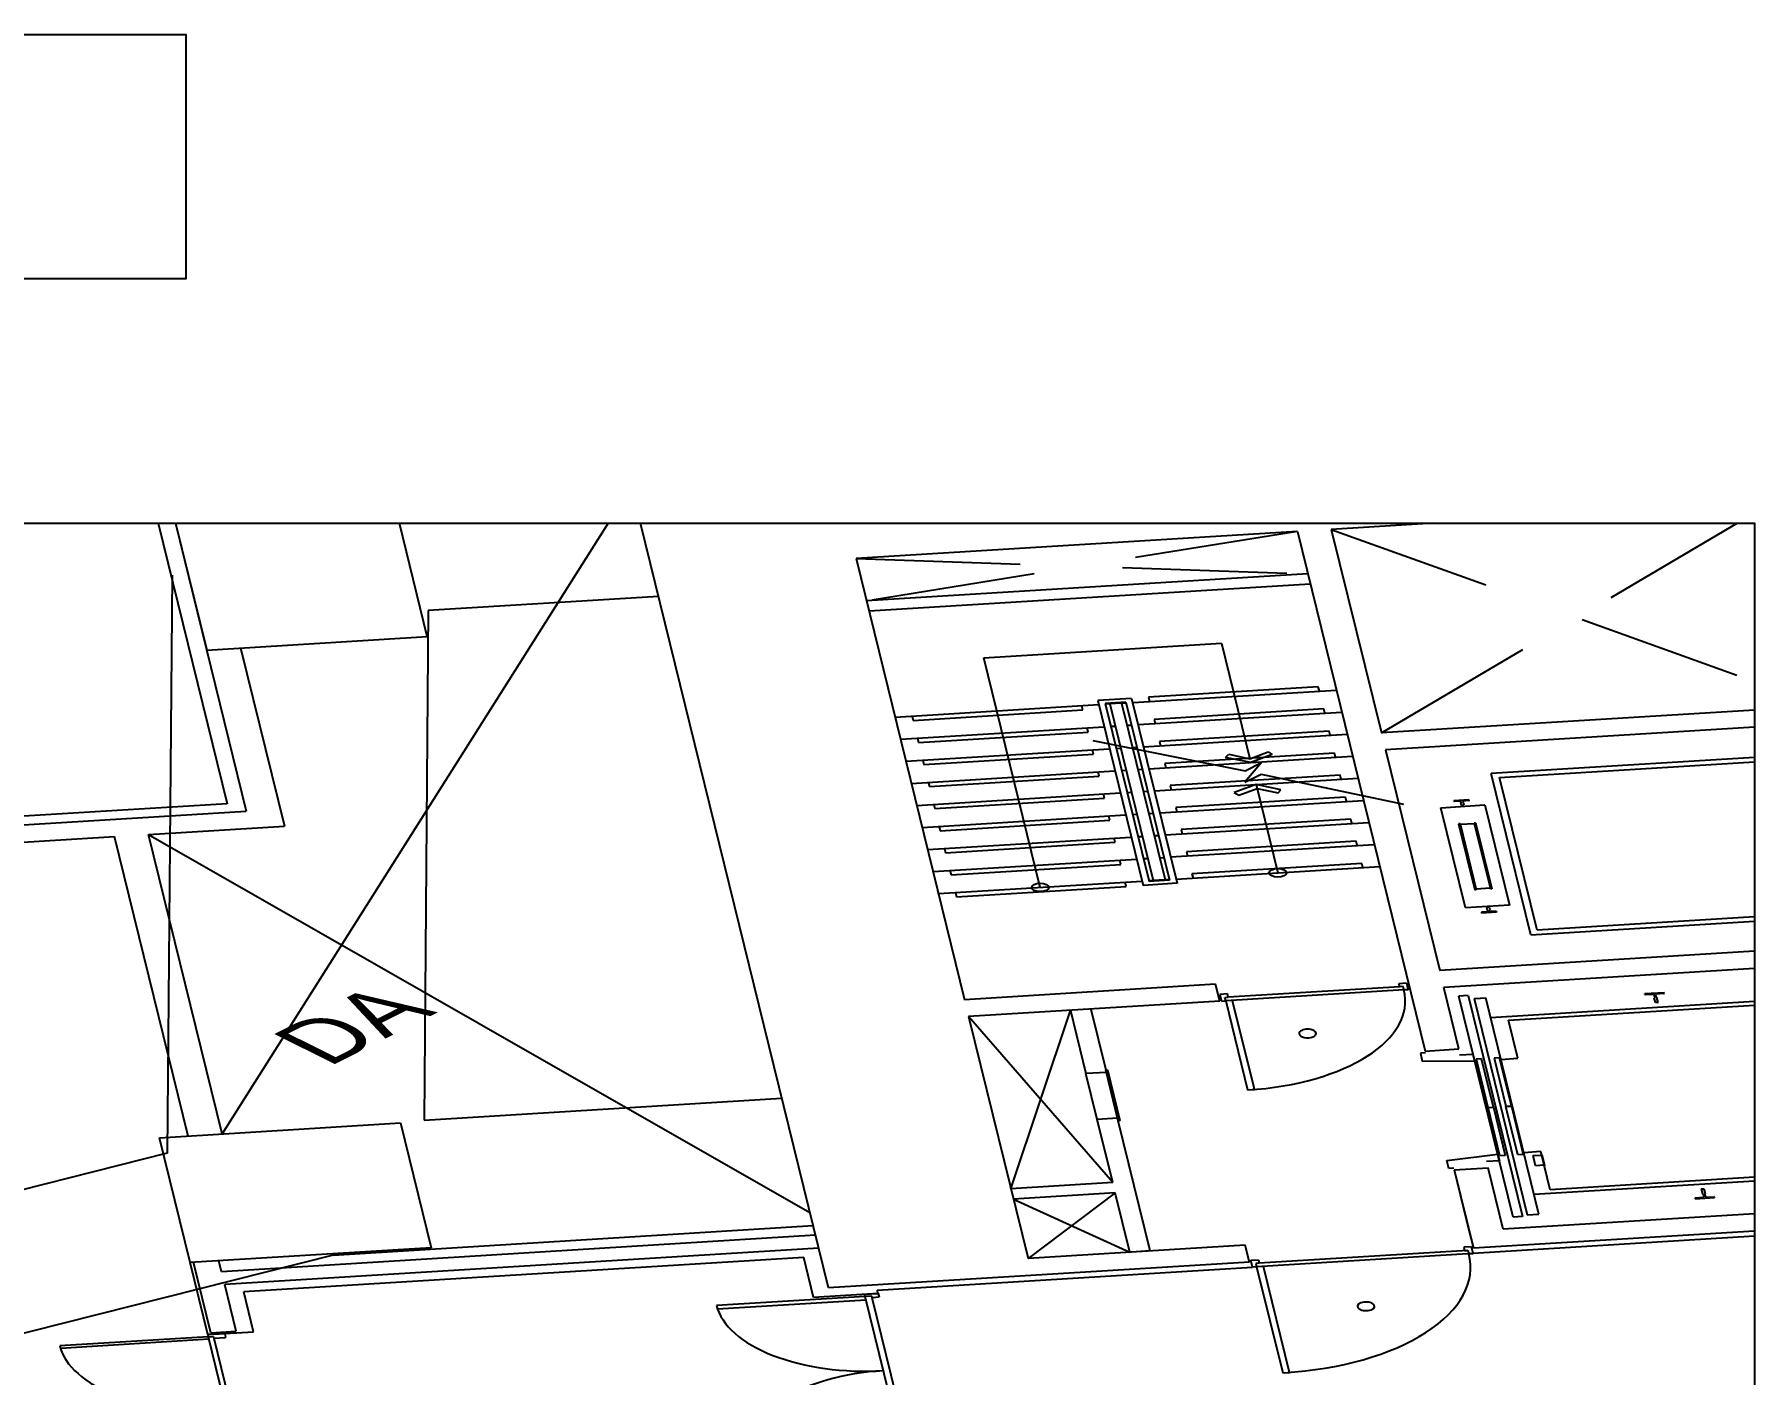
# Model space of a CAD drawing. Header units: millimetres. Extents: x 29838256 to 30236675, y -914750 to -833241.
# Drawn here: x 30051864 to 30061925, y -841112 to -833271 of the extents above; entities that cross this region are included whole.
import ezdxf
from ezdxf.enums import TextEntityAlignment as Align

# ---------------------------------------------------------------- set-up
doc = ezdxf.new("R2010")
doc.units = ezdxf.units.MM
doc.header["$LTSCALE"] = 600
doc.header["$MEASUREMENT"] = 0
doc.linetypes.add('HID', pattern=[2.6, 1.6, -1])
doc.layers.add('e-plan', color=9, linetype='CONTINUOUS')
doc.layers.add('e-text-box', color=7, linetype='CONTINUOUS')
doc.styles.add('돋움', font='Dotum.TTF')

msp = doc.modelspace()

# ---------------------------------------------------------------- linework, layer by layer
at = {"layer": 'e-plan', "extrusion": (0, -0.866025, 0.5)}
for p, q in [((30052588.3, -836130.4, 28064.5), (30052991.6, -837772.8, 25219.7)), ((30052689.1, -836130.4, 28064.5), (30053103.1, -837816.4, 25144.3)), ((30056508.6, -840605.1, 20314), (30055409.8, -836130.4, 28064.5)), ((30059251, -836179.3, 27979.7), (30056669.9, -836337.8, 27705.3)), ((30059251, -836179.3, 27979.7), (30059997.5, -839219.5, 22714)), ((30060047.9, -836130.4, 28064.5), (30059449.5, -836167.1, 28000.8)), ((30059449.5, -836167.1, 28000.8), (30059742.1, -837358.4, 25937.5)), ((30056669.9, -836337.8, 27705.3), (30057303.8, -838918.8, 23234.8)), ((30052669.1, -836435, 27536.8), (30052641, -839817.3, 21678.5)), ((30059311.9, -836427.5, 27549.9), (30056730.9, -836586, 27275.4)), ((30059326.5, -836487.1, 27446.7), (30056745.5, -836645.5, 27172.2)), ((30055515.1, -836559.9, 27320.6), (30054167.7, -836642.6, 27177.3)), ((30054167.7, -836642.6, 27177.3), (30054142.9, -839624.3, 22012.9)), ((30053070, -836861.1, 26798.9), (30053326, -837903.5, 24993.5)), ((30057417.3, -836919.2, 26698.3), (30058807.1, -836833.9, 26846)), ((30058807.1, -836833.9, 26846), (30058972.9, -837509.2, 25676.4)), ((30057747, -838261.8, 24372.7), (30057417.3, -836919.2, 26698.3)), ((30059373.5, -837088.8, 26404.5), (30058380.8, -837149.7, 26298.9)), ((30059379.6, -837113.6, 26361.5), (30059373.5, -837088.8, 26404.5)), ((30056897.9, -837266, 26097.6), (30058089.1, -837192.8, 26224.3)), ((30057995.9, -837223.8, 26170.7), (30057989.8, -837198.9, 26213.7)), ((30058281.6, -837155.8, 26288.4), (30058083, -837168, 26267.3)), ((30058083, -837168, 26267.3), (30058348.7, -838250.1, 24393.1)), ((30058246.7, -837178.1, 26249.8), (30058127.6, -837185.4, 26237.1)), ((30058127.6, -837185.4, 26237.1), (30058383.6, -838227.8, 24431.7)), ((30058153.6, -837188.9, 26231.1), (30058128.8, -837190.4, 26228.5)), ((30058223.1, -837184.6, 26238.5), (30058153.6, -837188.9, 26231.1)), ((30058153.6, -837188.9, 26231.1), (30058407.2, -838221.3, 24442.9)), ((30058153.6, -837188.9, 26231.1), (30058407.2, -838221.3, 24442.9)), ((30058248, -837183.1, 26241.2), (30058223.1, -837184.6, 26238.5)), ((30058223.1, -837184.6, 26238.5), (30058476.7, -838217, 24450.3)), ((30058223.1, -837184.6, 26238.5), (30058476.7, -838217, 24450.3)), ((30058246.7, -837178.1, 26249.8), (30058502.7, -838220.5, 24444.4)), ((30058281.6, -837155.8, 26288.4), (30058547.3, -838237.9, 24414.2)), ((30058287.7, -837180.7, 26245.4), (30059478.9, -837107.5, 26372.1)), ((30058380.8, -837149.7, 26298.9), (30058386.9, -837174.6, 26255.9)), ((30056997.1, -837259.9, 26108.2), (30057003.2, -837284.7, 26065.2)), ((30057003.2, -837284.7, 26065.2), (30057995.9, -837223.8, 26170.7)), ((30058319.3, -837309.7, 26021.9), (30059510.6, -837236.6, 26148.5)), ((30059405.2, -837217.9, 26181), (30058412.5, -837278.8, 26075.4)), ((30058412.5, -837278.8, 26075.4), (30058418.6, -837303.6, 26032.4)), ((30059411.3, -837242.7, 26138), (30059405.2, -837217.9, 26181)), ((30061925.2, -837224.4, 26169.7), (30059742.1, -837358.4, 25937.5)), ((30056929.5, -837395, 25874.1), (30058120.8, -837321.9, 26000.7)), ((30057028.8, -837388.9, 25884.6), (30057034.9, -837413.8, 25841.6)), ((30057034.9, -837413.8, 25841.6), (30058027.6, -837352.8, 25947.2)), ((30058027.6, -837352.8, 25947.2), (30058021.5, -837328, 25990.2)), ((30058055.2, -837403.4, 25859.5), (30058946.4, -837579, 25555.4)), ((30058160.5, -837319.5, 26005), (30058185.3, -837317.9, 26007.6)), ((30058254.8, -837313.7, 26015), (30058279.6, -837312.1, 26017.6)), ((30058351, -837438.8, 25798.3), (30059542.3, -837365.6, 25925)), ((30059436.9, -837346.9, 25957.4), (30058444.2, -837407.8, 25851.9)), ((30059443, -837371.7, 25914.4), (30059436.9, -837346.9, 25957.4)), ((30061925.2, -837325.1, 25995.1), (30059766.4, -837457.7, 25765.6)), ((30056961.2, -837524.1, 25650.6), (30058152.5, -837451, 25777.2)), ((30057066.6, -837542.8, 25618.1), (30058059.3, -837481.9, 25723.7)), ((30058059.3, -837481.9, 25723.7), (30058053.2, -837457, 25766.7)), ((30058192.2, -837448.5, 25781.4), (30058217, -837447, 25784.1)), ((30058286.5, -837442.7, 25791.5), (30058311.3, -837441.2, 25794.1)), ((30058382.7, -837567.8, 25574.8), (30059574, -837494.7, 25701.5)), ((30058444.2, -837407.8, 25851.9), (30058450.3, -837432.7, 25808.9)), ((30059468.6, -837476, 25733.9), (30058475.9, -837536.9, 25628.3)), ((30058830.6, -837501.4, 25689.9), (30058849.5, -837483.3, 25721.2)), ((30058978.4, -837531.2, 25638.1), (30058830.6, -837501.4, 25689.9)), ((30058849.5, -837483.3, 25721.2), (30058972.9, -837509.2, 25676.4)), ((30058972.9, -837509.2, 25676.4), (30059080.2, -837469.2, 25745.7)), ((30059103.3, -837484.6, 25718.9), (30058978.4, -837531.2, 25638.1)), ((30059080.2, -837469.2, 25745.7), (30059103.3, -837484.6, 25718.9)), ((30059474.7, -837500.8, 25690.9), (30059468.6, -837476, 25733.9)), ((30059766.4, -837457.7, 25765.6), (30060083.3, -838748.2, 23530.3)), ((30061925.2, -837501.5, 25689.7), (30060383.9, -837596.1, 25525.8)), ((30056992.9, -837653.1, 25427), (30058184.2, -837580, 25553.7)), ((30057060.5, -837518, 25661.1), (30057066.6, -837542.8, 25618.1)), ((30058091, -837610.9, 25500.2), (30058084.9, -837586.1, 25543.1)), ((30058223.9, -837577.6, 25557.9), (30058248.7, -837576, 25560.6)), ((30058318.2, -837571.8, 25567.9), (30058343, -837570.3, 25570.6)), ((30058475.9, -837536.9, 25628.3), (30058482, -837561.7, 25585.4)), ((30059500.3, -837605, 25510.4), (30058507.6, -837666, 25404.8)), ((30059041.3, -837531.2, 25638.2), (30058943.6, -837646.3, 25438.8)), ((30058943.6, -837646.3, 25438.8), (30059038.5, -837598.5, 25521.6)), ((30058946.4, -837579, 25555.4), (30059041.3, -837531.2, 25638.2)), ((30059038.5, -837598.5, 25521.6), (30059871.3, -837775.3, 25215.4)), ((30059506.4, -837629.8, 25467.4), (30059500.3, -837605, 25510.4)), ((30060615.5, -838539.2, 23892.3), (30060383.9, -837596.1, 25525.8)), ((30060433.6, -837618.2, 25487.5), (30061925.2, -837526.7, 25646.1)), ((30057092.2, -837647, 25437.6), (30057098.3, -837671.9, 25394.6)), ((30057098.3, -837671.9, 25394.6), (30058091, -837610.9, 25500.2)), ((30058255.6, -837706.6, 25334.4), (30058280.4, -837705.1, 25337)), ((30058349.9, -837700.8, 25344.4), (30058374.7, -837699.3, 25347.1)), ((30058414.4, -837696.9, 25351.3), (30059605.7, -837623.7, 25478)), ((30058507.6, -837666, 25404.8), (30058513.7, -837690.8, 25361.8)), ((30059010, -837660.3, 25414.6), (30058881.2, -837707.2, 25333.4)), ((30058881.2, -837707.2, 25333.4), (30058908.2, -837722.4, 25307.1)), ((30058908.2, -837722.4, 25307.1), (30059015.5, -837682.4, 25376.4)), ((30059153.8, -837690.4, 25362.4), (30059010, -837660.3, 25414.6)), ((30059010, -837660.3, 25414.6), (30059136.8, -838176.5, 24520.5)), ((30059015.5, -837682.4, 25376.4), (30059138.9, -837708.2, 25331.6)), ((30059138.9, -837708.2, 25331.6), (30059153.8, -837690.4, 25362.4)), ((30060653, -838511.7, 23940), (30060433.6, -837618.2, 25487.5)), ((30052991.6, -837772.8, 25219.7), (30045286.2, -838245.9, 24400.4)), ((30057024.6, -837782.2, 25203.5), (30058215.9, -837709.1, 25330.2)), ((30057123.9, -837776.1, 25214.1), (30057130, -837800.9, 25171.1)), ((30057130, -837800.9, 25171.1), (30058122.7, -837740, 25276.6)), ((30058122.7, -837740, 25276.6), (30058116.6, -837715.2, 25319.6)), ((30058446.1, -837825.9, 25127.8), (30059637.4, -837752.8, 25254.4)), ((30059532, -837734.1, 25286.9), (30058539.3, -837795, 25181.3)), ((30058539.3, -837795, 25181.3), (30058545.4, -837819.8, 25138.3)), ((30059538.1, -837758.9, 25243.9), (30059532, -837734.1, 25286.9)), ((30060090.2, -837795.5, 25180.4), (30060348.3, -837779.7, 25207.9)), ((30060234.1, -838381.2, 24165.9), (30060090.2, -837795.5, 25180.4)), ((30060254.7, -837749.1, 25260.7), (30060166.3, -837754.6, 25251.3)), ((30060167, -837757.4, 25246.5), (30060166.3, -837754.6, 25251.3)), ((30060203.9, -837757.7, 25245.9), (30060169.7, -837758.5, 25244.6)), ((30060203.9, -837757.7, 25245.9), (30060207.5, -837759.1, 25243.4)), ((30060206.2, -837767.2, 25229.4), (30060209.1, -837765.4, 25232.5)), ((30060210, -837782.6, 25202.7), (30060206.2, -837767.2, 25229.4)), ((30060209.1, -837765.4, 25232.5), (30060207.5, -837759.1, 25243.4)), ((30060211.1, -837783.1, 25202), (30060210, -837782.6, 25202.7)), ((30060225, -837782.2, 25203.5), (30060211.1, -837783.1, 25202)), ((30060219.8, -837756.7, 25247.6), (30060216.9, -837758.5, 25244.4)), ((30060218.5, -837764.8, 25233.5), (30060216.9, -837758.5, 25244.4)), ((30060222.1, -837766.3, 25231.1), (30060218.5, -837764.8, 25233.5)), ((30060253.3, -837753.3, 25253.5), (30060219.8, -837756.7, 25247.6)), ((30060225.9, -837781.6, 25204.4), (30060222.1, -837766.3, 25231.1)), ((30060225, -837782.2, 25203.5), (30060225.9, -837781.6, 25204.4)), ((30060255.4, -837751.9, 25255.9), (30060254.7, -837749.1, 25260.7)), ((30060348.3, -837779.7, 25207.9), (30060492.2, -838365.4, 24193.4)), ((30044142.7, -838366.5, 24191.5), (30053103.1, -837816.4, 25144.3)), ((30052531.8, -837952.2, 24909), (30053326, -837903.5, 24993.5)), ((30057056.3, -837911.2, 24980), (30058247.6, -837838.1, 25106.6)), ((30057155.6, -837905.1, 24990.5), (30057161.7, -837930, 24947.5)), ((30057161.7, -837930, 24947.5), (30058154.4, -837869, 25053.1)), ((30058154.4, -837869, 25053.1), (30058148.3, -837844.2, 25096.1)), ((30058287.3, -837835.7, 25110.9), (30058312.1, -837834.1, 25113.5)), ((30058381.6, -837829.9, 25120.9), (30058406.4, -837828.4, 25123.5)), ((30058477.8, -837955, 24904.2), (30059669.1, -837881.8, 25030.9)), ((30059563.7, -837863.1, 25063.3), (30058571, -837924.1, 24957.8)), ((30059569.8, -837887.9, 25020.3), (30059563.7, -837863.1, 25063.3)), ((30060202.2, -837890.4, 25016), (30060194.3, -837890.9, 25015.2)), ((30060194.3, -837890.9, 25015.2), (30060288.9, -838276.1, 24348.1)), ((30060202.2, -837890.4, 25016), (30060296.8, -838275.6, 24348.9)), ((30060286.6, -837889.3, 25018), (30060203.2, -837894.4, 25009.2)), ((30060293.5, -837884.8, 25025.7), (30060285.6, -837885.3, 25024.9)), ((30060285.6, -837885.3, 25024.9), (30060380.2, -838270.5, 24357.8)), ((30060293.5, -837884.8, 25025.7), (30060388.1, -838270, 24358.6)), ((30043200.4, -838525.1, 23916.8), (30052333.3, -837964.4, 24887.9)), ((30052763.5, -839716.5, 21853.1), (30052333.3, -837964.4, 24887.9)), ((30052962.1, -839704.3, 21874.3), (30052531.8, -837952.2, 24909)), ((30057088, -838040.3, 24756.4), (30058279.3, -837967.2, 24883.1)), ((30057193.4, -838059, 24724), (30058186.1, -837998.1, 24829.6)), ((30058186.1, -837998.1, 24829.6), (30058180, -837973.3, 24872.6)), ((30058319, -837964.7, 24887.3), (30058343.8, -837963.2, 24890)), ((30058413.3, -837958.9, 24897.4), (30058438.1, -837957.4, 24900)), ((30058571, -837924.1, 24957.8), (30058577.1, -837948.9, 24914.8)), ((30059595.4, -837992.2, 24839.8), (30058602.7, -838053.1, 24734.2)), ((30059601.5, -838017, 24796.8), (30059595.4, -837992.2, 24839.8)), ((30057119.7, -838169.3, 24532.9), (30058311, -838096.2, 24659.6)), ((30057187.3, -838034.2, 24767), (30057193.4, -838059, 24724)), ((30058217.8, -838127.1, 24606.1), (30058211.7, -838102.3, 24649)), ((30058350.7, -838093.8, 24663.8), (30058375.5, -838092.3, 24666.5)), ((30058445, -838088, 24673.8), (30058469.8, -838086.5, 24676.5)), ((30058509.5, -838084, 24680.7), (30059700.7, -838010.9, 24807.4)), ((30058602.7, -838053.1, 24734.2), (30058608.8, -838077.9, 24691.3)), ((30057219, -838163.3, 24543.5), (30057225.1, -838188.1, 24500.5)), ((30057225.1, -838188.1, 24500.5), (30058217.8, -838127.1, 24606.1)), ((30058541.2, -838213.1, 24457.2), (30059732.4, -838139.9, 24583.9)), ((30059627.1, -838121.2, 24616.3), (30058634.4, -838182.2, 24510.7)), ((30058634.4, -838182.2, 24510.7), (30058640.5, -838207, 24467.7)), ((30059633.2, -838146, 24573.3), (30059627.1, -838121.2, 24616.3)), ((30057151.4, -838298.4, 24309.4), (30058342.6, -838225.3, 24436.1)), ((30057250.7, -838292.3, 24320), (30057256.8, -838317.1, 24277)), ((30057256.8, -838317.1, 24277), (30058249.5, -838256.2, 24382.5)), ((30058249.5, -838256.2, 24382.5), (30058243.4, -838231.4, 24425.5)), ((30058547.3, -838237.9, 24414.2), (30058348.7, -838250.1, 24393.1)), ((30058407.2, -838221.3, 24442.9), (30058382.4, -838222.8, 24440.3)), ((30058502.7, -838220.5, 24444.4), (30058383.6, -838227.8, 24431.7)), ((30058476.7, -838217, 24450.3), (30058407.2, -838221.3, 24442.9)), ((30058501.5, -838215.5, 24453), (30058476.7, -838217, 24450.3)), ((30060296.8, -838275.6, 24348.9), (30060288.9, -838276.1, 24348.1)), ((30060379.2, -838266.5, 24364.6), (30060295.8, -838271.6, 24355.8)), ((30060388.1, -838270, 24358.6), (30060380.2, -838270.5, 24357.8)), ((30060492.2, -838365.4, 24193.4), (30060234.1, -838381.2, 24165.9)), ((30060327, -838408.9, 24117.9), (30060327.7, -838411.7, 24113.1)), ((30060416.1, -838406.3, 24122.5), (30060327.7, -838411.7, 24113.1)), ((30060362.6, -838404.2, 24126.2), (30060329.1, -838407.6, 24120.3)), ((30060357.4, -838378.7, 24170.3), (30060356.5, -838379.2, 24169.4)), ((30060356.5, -838379.2, 24169.4), (30060360.3, -838394.6, 24142.7)), ((30060371.3, -838377.8, 24171.8), (30060357.4, -838378.7, 24170.3)), ((30060360.3, -838394.6, 24142.7), (30060363.9, -838396, 24140.3)), ((30060362.6, -838404.2, 24126.2), (30060365.5, -838402.3, 24129.4)), ((30060363.9, -838396, 24140.3), (30060365.5, -838402.3, 24129.4)), ((30060371.3, -838377.8, 24171.8), (30060372.4, -838378.3, 24171.1)), ((30060372.4, -838378.3, 24171.1), (30060376.2, -838393.7, 24144.4)), ((30060376.2, -838393.7, 24144.4), (30060373.3, -838395.5, 24141.3)), ((30060373.3, -838395.5, 24141.3), (30060374.9, -838401.8, 24130.4)), ((30060378.5, -838403.2, 24127.9), (30060374.9, -838401.8, 24130.4)), ((30060412.7, -838402.4, 24129.2), (30060378.5, -838403.2, 24127.9)), ((30060415.4, -838403.5, 24127.3), (30060416.1, -838406.3, 24122.5)), ((30060615.5, -838539.2, 23892.3), (30061925.2, -838458.8, 24031.6)), ((30061925.2, -838433.6, 24075.2), (30060653, -838511.7, 23940)), ((30061925.2, -838635.1, 23726.2), (30060083.3, -838748.2, 23530.3)), ((30061925.2, -838735.9, 23551.6), (30060107.7, -838847.5, 23358.4)), ((30058773, -838828.6, 23391), (30057303.8, -838918.8, 23234.8)), ((30058797.3, -838927.9, 23219), (30058773, -838828.6, 23391)), ((30058842.2, -838884.9, 23293.6), (30058797.5, -838887.6, 23288.9)), ((30058797.5, -838887.6, 23288.9), (30058807.3, -838927.3, 23220.1)), ((30058827.2, -838905.9, 23257.1), (30058847.1, -838904.7, 23259.2)), ((30058832.1, -838925.8, 23222.7), (30058827.2, -838905.9, 23257.1)), ((30059874.4, -838861.8, 23333.6), (30058832.1, -838925.8, 23222.7)), ((30058847.1, -838904.7, 23259.2), (30058842.2, -838884.9, 23293.6)), ((30059849.7, -838843.2, 23365.9), (30058847.1, -838904.7, 23259.2)), ((30059844.8, -838823.3, 23400.2), (30059889.5, -838820.6, 23405)), ((30059849.7, -838843.2, 23365.9), (30059844.8, -838823.3, 23400.2)), ((30059869.6, -838841.9, 23368), (30059849.7, -838843.2, 23365.9)), ((30059874.4, -838861.8, 23333.6), (30059869.6, -838841.9, 23368)), ((30059899.3, -838860.3, 23336.2), (30059874.4, -838861.8, 23333.6)), ((30059889.5, -838820.6, 23405), (30059899.3, -838860.3, 23336.2)), ((30060196.1, -839207.3, 22735.1), (30060107.7, -838847.5, 23358.4)), ((30060250.2, -838894.1, 23277.5), (30060195.6, -838897.5, 23271.7)), ((30060513.1, -840190.5, 21032.2), (30060195.6, -838897.5, 23271.7)), ((30060513.1, -840190.5, 21032.2), (30060195.6, -838897.5, 23271.7)), ((30060250.2, -838894.1, 23277.5), (30060567.7, -840187.2, 21038)), ((30060250.2, -838894.1, 23277.5), (30060567.7, -840187.2, 21038)), ((30060284.8, -838912.2, 23246.3), (30060352.3, -838908, 23253.5)), ((30060284.8, -838912.2, 23246.3), (30060595.7, -840177.9, 21054)), ((30060284.8, -838912.2, 23246.3), (30060595.7, -840177.9, 21054)), ((30060290.8, -838911.8, 23246.9), (30060352.3, -838908, 23253.5)), ((30060663.2, -840173.7, 21061.2), (30060352.3, -838908, 23253.5)), ((30060663.2, -840173.7, 21061.2), (30060352.3, -838908, 23253.5)), ((30061396.6, -838878.4, 23304.8), (30061283.4, -838885.4, 23292.7)), ((30061396.6, -838878.4, 23304.8), (30061283.4, -838885.4, 23292.7)), ((30061284.1, -838888.2, 23287.9), (30061283.4, -838885.4, 23292.7)), ((30061284.1, -838888.2, 23287.9), (30061283.4, -838885.4, 23292.7)), ((30061333.4, -838887.8, 23288.6), (30061286.7, -838889.3, 23286)), ((30061333.4, -838887.8, 23288.6), (30061286.7, -838889.3, 23286)), ((30061333.4, -838887.8, 23288.6), (30061337, -838889.2, 23286.1)), ((30061333.4, -838887.8, 23288.6), (30061337, -838889.2, 23286.1)), ((30061341.1, -838905.9, 23257.2), (30061337, -838889.2, 23286.1)), ((30061341.1, -838905.9, 23257.2), (30061337, -838889.2, 23286.1)), ((30061338.3, -838907.7, 23254), (30061341.1, -838905.9, 23257.2)), ((30061338.3, -838907.7, 23254), (30061341.1, -838905.9, 23257.2)), ((30061345.1, -838935.5, 23205.9), (30061338.3, -838907.7, 23254)), ((30061345.1, -838935.5, 23205.9), (30061338.3, -838907.7, 23254)), ((30061349.3, -838886.8, 23290.3), (30061346.4, -838888.6, 23287.2)), ((30061349.3, -838886.8, 23290.3), (30061346.4, -838888.6, 23287.2)), ((30061350.5, -838905.3, 23258.2), (30061346.4, -838888.6, 23287.2)), ((30061350.5, -838905.3, 23258.2), (30061346.4, -838888.6, 23287.2)), ((30061395.2, -838882.6, 23297.5), (30061349.3, -838886.8, 23290.3)), ((30061395.2, -838882.6, 23297.5), (30061349.3, -838886.8, 23290.3)), ((30061354.2, -838906.7, 23255.7), (30061350.5, -838905.3, 23258.2)), ((30061354.2, -838906.7, 23255.7), (30061350.5, -838905.3, 23258.2)), ((30061361, -838934.5, 23207.6), (30061354.2, -838906.7, 23255.7)), ((30061361, -838934.5, 23207.6), (30061354.2, -838906.7, 23255.7)), ((30061397.3, -838881.2, 23299.9), (30061396.6, -838878.4, 23304.8)), ((30061397.3, -838881.2, 23299.9), (30061396.6, -838878.4, 23304.8)), ((30058797.3, -838927.9, 23219), (30057328.1, -839018.1, 23062.8)), ((30057575.6, -840025.7, 21317.6), (30057923.8, -838981.5, 23126.2)), ((30057923.8, -838981.5, 23126.2), (30058014.6, -839351.3, 22485.7)), ((30058042.9, -838974.2, 23138.8), (30058130, -839329.1, 22524.1)), ((30058807.3, -838927.3, 23220.1), (30058832.1, -838925.8, 23222.7)), ((30058871.8, -838923.3, 23227), (30058832.1, -838925.8, 23222.7)), ((30058832.1, -838925.8, 23222.7), (30058960.1, -839447, 22320)), ((30058874.2, -838933.3, 23209.8), (30058871.8, -838923.3, 23227)), ((30058997.3, -839434.6, 22341.5), (30058874.2, -838933.3, 23209.8)), ((30061925.2, -838929.4, 23216.5), (30060380.9, -839024.2, 23052.3)), ((30061925.2, -838929.4, 23216.5), (30060380.9, -839024.2, 23052.3)), ((30060485.1, -839038.4, 23027.6), (30061925.2, -838950, 23180.8)), ((30060485.1, -839038.4, 23027.6), (30061925.2, -838950, 23180.8)), ((30061346.2, -838935.9, 23205.1), (30061345.1, -838935.5, 23205.9)), ((30061346.2, -838935.9, 23205.1), (30061345.1, -838935.5, 23205.9)), ((30061360.1, -838935.1, 23206.6), (30061346.2, -838935.9, 23205.1)), ((30061360.1, -838935.1, 23206.6), (30061346.2, -838935.9, 23205.1)), ((30061360.1, -838935.1, 23206.6), (30061361, -838934.5, 23207.6)), ((30061360.1, -838935.1, 23206.6), (30061361, -838934.5, 23207.6)), ((30058171.2, -839989.1, 21380.9), (30057328.1, -839018.1, 23062.8)), ((30057328.1, -839018.1, 23062.8), (30057675.5, -840432.7, 20612.6)), ((30060540, -839261.8, 22640.8), (30060485.1, -839038.4, 23027.6)), ((30060540, -839261.8, 22640.8), (30060485.1, -839038.4, 23027.6)), ((30059997.5, -839219.5, 22714), (30060196.1, -839207.3, 22735.1)), ((30060000, -839229.4, 22696.8), (30059970.2, -839231.3, 22693.6)), ((30060000, -839229.4, 22696.8), (30059970.2, -839231.3, 22693.6)), ((30059970.2, -839231.3, 22693.6), (30059981.8, -839278.4, 22611.9)), ((30059970.2, -839231.3, 22693.6), (30059981.8, -839278.4, 22611.9)), ((30059981.8, -839278.4, 22611.9), (30060288.8, -839277.2, 22614)), ((30059981.8, -839278.4, 22611.9), (30060288.8, -839277.2, 22614)), ((30060279.5, -839239.2, 22679.8), (30060199.1, -839244.2, 22671.3)), ((30060279.5, -839239.2, 22679.8), (30060199.1, -839244.2, 22671.3)), ((30060288.8, -839277.2, 22614), (30060279.5, -839239.2, 22679.8)), ((30060288.8, -839277.2, 22614), (30060279.5, -839239.2, 22679.8)), ((30060328.1, -839264.7, 22635.7), (30060296.3, -839266.7, 22632.3)), ((30060328.1, -839264.7, 22635.7), (30060296.3, -839266.7, 22632.3)), ((30060296.3, -839266.7, 22632.3), (30060365.7, -839549.1, 22143.1)), ((30060296.3, -839266.7, 22632.3), (30060365.7, -839549.1, 22143.1)), ((30060397.4, -839547.1, 22146.5), (30060328.1, -839264.7, 22635.7)), ((30060397.4, -839547.1, 22146.5), (30060328.1, -839264.7, 22635.7)), ((30060433.3, -839258.3, 22646.9), (30060401.5, -839260.2, 22643.5)), ((30060433.3, -839258.3, 22646.9), (30060401.5, -839260.2, 22643.5)), ((30060401.5, -839260.2, 22643.5), (30060470.9, -839542.6, 22154.3)), ((30060401.5, -839260.2, 22643.5), (30060470.9, -839542.6, 22154.3)), ((30060502.7, -839540.7, 22157.7), (30060433.3, -839258.3, 22646.9)), ((30060502.7, -839540.7, 22157.7), (30060433.3, -839258.3, 22646.9)), ((30060440.7, -839267.9, 22630.2), (30060540, -839261.8, 22640.8)), ((30060440.7, -839267.9, 22630.2), (30060540, -839261.8, 22640.8)), ((30060540, -839261.8, 22640.8), (30060540, -839261.8, 22640.8)), ((30060540, -839261.8, 22640.8), (30060540, -839261.8, 22640.8)), ((30058133.7, -839344, 22498.3), (30058014.6, -839351.3, 22485.7)), ((30058080.4, -839619.4, 22021.4), (30058014.6, -839351.3, 22485.7)), ((30058130, -839329.1, 22524.1), (30058140, -839328.5, 22525.2)), ((30058203.2, -839626.9, 22008.3), (30058130, -839329.1, 22524.1)), ((30058140, -839328.5, 22525.2), (30058213.1, -839626.3, 22009.4)), ((30054142.9, -839624.3, 22012.9), (30056236.2, -839495.8, 22235.5)), ((30058960.1, -839447, 22320), (30058999.8, -839444.5, 22324.3)), ((30058999.8, -839444.5, 22324.3), (30058997.3, -839434.6, 22341.5)), ((30058199.5, -839612.1, 22034.1), (30058080.4, -839619.4, 22021.4)), ((30060365.7, -839549.1, 22143.1), (30060397.4, -839547.1, 22146.5)), ((30060365.7, -839549.1, 22143.1), (30060397.4, -839547.1, 22146.5)), ((30060365.9, -839550.1, 22141.4), (30060397.7, -839548.1, 22144.8)), ((30060365.9, -839550.1, 22141.4), (30060397.7, -839548.1, 22144.8)), ((30060435.3, -839832.5, 21652.2), (30060365.9, -839550.1, 22141.4)), ((30060435.3, -839832.5, 21652.2), (30060365.9, -839550.1, 22141.4)), ((30060397.7, -839548.1, 22144.8), (30060467, -839830.6, 21655.6)), ((30060397.7, -839548.1, 22144.8), (30060467, -839830.6, 21655.6)), ((30060470.9, -839542.6, 22154.3), (30060502.7, -839540.7, 22157.7)), ((30060470.9, -839542.6, 22154.3), (30060502.7, -839540.7, 22157.7)), ((30060471.1, -839543.6, 22152.6), (30060502.9, -839541.7, 22156)), ((30060471.1, -839543.6, 22152.6), (30060502.9, -839541.7, 22156)), ((30060540.5, -839826.1, 21663.4), (30060471.1, -839543.6, 22152.6)), ((30060540.5, -839826.1, 21663.4), (30060471.1, -839543.6, 22152.6)), ((30060502.9, -839541.7, 22156), (30060572.3, -839824.1, 21666.8)), ((30060502.9, -839541.7, 22156), (30060572.3, -839824.1, 21666.8)), ((30058171.2, -839989.1, 21380.9), (30058080.4, -839619.4, 22021.4)), ((30058213.1, -839626.3, 22009.4), (30058203.2, -839626.9, 22008.3)), ((30058390.3, -840388.8, 20688.6), (30058203.2, -839626.9, 22008.3)), ((30052641, -839817.3, 21678.5), (30048114.4, -840962.1, 19695.7)), ((30060674.1, -839807.8, 21695.1), (30060574.8, -839813.9, 21684.5)), ((30060674.1, -839807.8, 21695.1), (30060574.8, -839813.9, 21684.5)), ((30060728.9, -840031.1, 21308.2), (30060674.1, -839807.8, 21695.1)), ((30060674.1, -839807.8, 21695.1), (30060674.1, -839807.8, 21695.1)), ((30060728.9, -840031.1, 21308.2), (30060674.1, -839807.8, 21695.1)), ((30060674.1, -839807.8, 21695.1), (30060674.1, -839807.8, 21695.1)), ((30060124.4, -839859.2, 21606.1), (30060422.9, -839823.2, 21668.4)), ((30060124.4, -839859.2, 21606.1), (30060422.9, -839823.2, 21668.4)), ((30060136, -839906.3, 21524.4), (30060124.4, -839859.2, 21606.1)), ((30060136, -839906.3, 21524.4), (30060124.4, -839859.2, 21606.1)), ((30060165.8, -839904.5, 21527.6), (30060136, -839906.3, 21524.4)), ((30060165.8, -839904.5, 21527.6), (30060136, -839906.3, 21524.4)), ((30060168.2, -839914.4, 21510.4), (30060366.7, -839902.2, 21531.5)), ((30060168.2, -839914.4, 21510.4), (30060280.9, -840373.5, 20715.1)), ((30060168.2, -839914.4, 21510.4), (30060256.6, -840274.3, 20887.1)), ((30060432.2, -839861.2, 21602.6), (30060357.8, -839865.7, 21594.7)), ((30060432.2, -839861.2, 21602.6), (30060357.8, -839865.7, 21594.7)), ((30060455.1, -840262.1, 20908.2), (30060366.7, -839902.2, 21531.5)), ((30060422.9, -839823.2, 21668.4), (30060432.2, -839861.2, 21602.6)), ((30060422.9, -839823.2, 21668.4), (30060432.2, -839861.2, 21602.6)), ((30060467, -839830.6, 21655.6), (30060435.3, -839832.5, 21652.2)), ((30060467, -839830.6, 21655.6), (30060435.3, -839832.5, 21652.2)), ((30060572.3, -839824.1, 21666.8), (30060540.5, -839826.1, 21663.4)), ((30060572.3, -839824.1, 21666.8), (30060540.5, -839826.1, 21663.4)), ((30060629.3, -839830.7, 21655.4), (30060678.9, -839827.6, 21660.7)), ((30060629.3, -839830.7, 21655.4), (30060678.9, -839827.6, 21660.7)), ((30060643.9, -839890.2, 21552.2), (30060629.3, -839830.7, 21655.4)), ((30060643.9, -839890.2, 21552.2), (30060629.3, -839830.7, 21655.4)), ((30060693.6, -839887.2, 21557.5), (30060643.9, -839890.2, 21552.2)), ((30060693.6, -839887.2, 21557.5), (30060643.9, -839890.2, 21552.2)), ((30060678.3, -839825.2, 21665), (30060681.3, -839825, 21665.3)), ((30060678.3, -839825.2, 21665), (30060681.3, -839825, 21665.3)), ((30060681.3, -839825, 21665.3), (30060697.2, -839889.5, 21553.5)), ((30060681.3, -839825, 21665.3), (30060697.2, -839889.5, 21553.5)), ((30060697.2, -839889.5, 21553.5), (30060694.2, -839889.7, 21553.2)), ((30060697.2, -839889.5, 21553.5), (30060694.2, -839889.7, 21553.2)), ((30058171.2, -839989.1, 21380.9), (30057575.6, -840025.7, 21317.6)), ((30060634.6, -840057.6, 21262.4), (30061925.2, -839978.4, 21399.6)), ((30060634.6, -840057.6, 21262.4), (30061925.2, -839978.4, 21399.6)), ((30061925.2, -839957.7, 21435.4), (30060728.9, -840031.1, 21308.2)), ((30061925.2, -839957.7, 21435.4), (30060728.9, -840031.1, 21308.2)), ((30058185.8, -840048.7, 21277.8), (30057590.2, -840085.3, 21214.4)), ((30057590.2, -840085.3, 21214.4), (30058271.1, -840396.2, 20676)), ((30058185.8, -840048.7, 21277.8), (30057675.5, -840432.7, 20612.6)), ((30058271.1, -840396.2, 20676), (30058185.8, -840048.7, 21277.8)), ((30061576.8, -840080.3, 21223.1), (30061577.5, -840083.1, 21218.2)), ((30061576.8, -840080.3, 21223.1), (30061577.5, -840083.1, 21218.2)), ((30061577.5, -840083.1, 21218.2), (30061690.7, -840076.1, 21230.3)), ((30061577.5, -840083.1, 21218.2), (30061690.7, -840076.1, 21230.3)), ((30061578.9, -840078.9, 21225.5), (30061624.9, -840074.7, 21232.7)), ((30061578.9, -840078.9, 21225.5), (30061624.9, -840074.7, 21232.7)), ((30061614, -840026.4, 21316.4), (30061613.1, -840027, 21315.4)), ((30061614, -840026.4, 21316.4), (30061613.1, -840027, 21315.4)), ((30061613.1, -840027, 21315.4), (30061620, -840054.8, 21267.2)), ((30061613.1, -840027, 21315.4), (30061620, -840054.8, 21267.2)), ((30061614, -840026.4, 21316.4), (30061627.9, -840025.6, 21317.8)), ((30061614, -840026.4, 21316.4), (30061627.9, -840025.6, 21317.8)), ((30061620, -840054.8, 21267.2), (30061623.6, -840056.2, 21264.8)), ((30061620, -840054.8, 21267.2), (30061623.6, -840056.2, 21264.8)), ((30061623.6, -840056.2, 21264.8), (30061627.7, -840072.9, 21235.8)), ((30061623.6, -840056.2, 21264.8), (30061627.7, -840072.9, 21235.8)), ((30061624.9, -840074.7, 21232.7), (30061627.7, -840072.9, 21235.8)), ((30061624.9, -840074.7, 21232.7), (30061627.7, -840072.9, 21235.8)), ((30061627.9, -840025.6, 21317.8), (30061629, -840026, 21317.1)), ((30061627.9, -840025.6, 21317.8), (30061629, -840026, 21317.1)), ((30061629, -840026, 21317.1), (30061635.8, -840053.8, 21268.9)), ((30061629, -840026, 21317.1), (30061635.8, -840053.8, 21268.9)), ((30061635.8, -840053.8, 21268.9), (30061633, -840055.6, 21265.8)), ((30061635.8, -840053.8, 21268.9), (30061633, -840055.6, 21265.8)), ((30061633, -840055.6, 21265.8), (30061637.1, -840072.3, 21236.8)), ((30061633, -840055.6, 21265.8), (30061637.1, -840072.3, 21236.8)), ((30061640.7, -840073.8, 21234.4), (30061637.1, -840072.3, 21236.8)), ((30061640.7, -840073.8, 21234.4), (30061637.1, -840072.3, 21236.8)), ((30061640.7, -840073.8, 21234.4), (30061687.4, -840072.2, 21237)), ((30061640.7, -840073.8, 21234.4), (30061687.4, -840072.2, 21237)), ((30061690, -840073.3, 21235.1), (30061690.7, -840076.1, 21230.3)), ((30061690, -840073.3, 21235.1), (30061690.7, -840076.1, 21230.3)), ((30061925.2, -840171.8, 21064.5), (30060455.1, -840262.1, 20908.2)), ((30060567.7, -840187.2, 21038), (30060513.1, -840190.5, 21032.2)), ((30060567.7, -840187.2, 21038), (30060513.1, -840190.5, 21032.2)), ((30060595.7, -840177.9, 21054), (30060663.2, -840173.7, 21061.2)), ((30060595.7, -840177.9, 21054), (30060663.2, -840173.7, 21061.2)), ((30056433.1, -840297.4, 20847), (30052958.6, -840510.7, 20477.6)), ((30053610.8, -840412.7, 20647.3), (30056419, -840240.3, 20945.9)), ((30060256.6, -840274.3, 20887.1), (30060280.9, -840373.5, 20715.1)), ((30061925.2, -840302.8, 20837.6), (30060278.3, -840403.9, 20662.5)), ((30061925.2, -840272.6, 20890), (30060280.9, -840373.5, 20715.1)), ((30053610.8, -840412.7, 20647.3), (30048791.6, -841631.5, 18536.3)), ((30056451.4, -840371.8, 20718.1), (30052976.9, -840585.2, 20348.6)), ((30058946.2, -840354.7, 20747.7), (30057675.5, -840432.7, 20612.6)), ((30058390.3, -840388.8, 20688.6), (30058281.1, -840395.6, 20677)), ((30058970.6, -840454, 20575.8), (30058946.2, -840354.7, 20747.7)), ((30060278.3, -840403.9, 20662.5), (30059012.6, -840481.6, 20527.9)), ((30060248.6, -840385.6, 20694.3), (30059027.6, -840460.6, 20564.4)), ((30060268.6, -840364.2, 20731.3), (30060223.9, -840367, 20726.5)), ((30060223.9, -840367, 20726.5), (30060228.8, -840386.8, 20692.1)), ((30060228.8, -840386.8, 20692.1), (30060248.6, -840385.6, 20694.3)), ((30060248.6, -840385.6, 20694.3), (30060253.5, -840405.5, 20659.9)), ((30060253.5, -840405.5, 20659.9), (30060278.3, -840403.9, 20662.5)), ((30060278.3, -840403.9, 20662.5), (30060268.6, -840364.2, 20731.3)), ((30060268.6, -840364.2, 20731.3), (30060268.6, -840364.2, 20731.3)), ((30060268.6, -840364.2, 20731.3), (30060268.6, -840364.2, 20731.3)), ((30052877.6, -840878.4, 19840.6), (30052774, -840456.5, 20571.4)), ((30052895, -840867.3, 19859.9), (30052793.8, -840455.3, 20573.5)), ((30052958.6, -840510.7, 20477.6), (30052942.7, -840446.2, 20589.4)), ((30056364.3, -840427.6, 20621.6), (30053088.3, -840628.7, 20273.2)), ((30056421.6, -840660.9, 20217.5), (30056364.3, -840427.6, 20621.6)), ((30058970.6, -840454, 20575.8), (30056508.6, -840605.1, 20314)), ((30056793.9, -840617.8, 20292), (30058987.8, -840483.2, 20525.3)), ((30058978.1, -840443.5, 20594.1), (30059022.7, -840440.7, 20598.8)), ((30058987.8, -840483.2, 20525.3), (30058978.1, -840443.5, 20594.1)), ((30058978.1, -840443.5, 20594.1), (30058978.1, -840443.5, 20594.1)), ((30058978.1, -840443.5, 20594.1), (30058978.1, -840443.5, 20594.1)), ((30059012.6, -840481.6, 20527.9), (30058987.8, -840483.2, 20525.3)), ((30059027.6, -840460.6, 20564.4), (30059007.7, -840461.8, 20562.3)), ((30059007.7, -840461.8, 20562.3), (30059012.6, -840481.6, 20527.9)), ((30059052.3, -840479.2, 20532.1), (30059012.6, -840481.6, 20527.9)), ((30059012.6, -840481.6, 20527.9), (30059165, -841102.1, 19453.3)), ((30059022.7, -840440.7, 20598.8), (30059027.6, -840460.6, 20564.4)), ((30059204.7, -841099.6, 19457.5), (30059052.3, -840479.2, 20532.1)), ((30053043.9, -840858.1, 19875.8), (30052976.9, -840585.2, 20348.6)), ((30056798.8, -840637.7, 20257.6), (30056793.9, -840617.8, 20292)), ((30053145.6, -840862, 19869.1), (30053088.3, -840628.7, 20273.2)), ((30056722.4, -840655, 20227.7), (30055853.8, -840708.3, 20135.3)), ((30055853.8, -840708.3, 20135.3), (30055858.7, -840728.2, 20100.9)), ((30055858.7, -840728.2, 20100.9), (30056727.3, -840674.8, 20193.3)), ((30056798.8, -840637.7, 20257.6), (30056421.6, -840660.9, 20217.5)), ((30056719.4, -840642.6, 20249.2), (30056798.8, -840637.7, 20257.6)), ((30056722.4, -840655, 20227.7), (30056719.4, -840642.6, 20249.2)), ((30056762.1, -840652.6, 20231.9), (30056722.4, -840655, 20227.7)), ((30056935.7, -841523.6, 18723.2), (30056722.4, -840655, 20227.7)), ((30056727.3, -840674.8, 20193.3), (30056722.4, -840655, 20227.7)), ((30056764.6, -840662.5, 20214.7), (30056762.1, -840652.6, 20231.9)), ((30056804.3, -840660, 20218.9), (30056764.6, -840662.5, 20214.7)), ((30056973, -841511.2, 18744.6), (30056764.6, -840662.5, 20214.7)), ((30056798.8, -840637.7, 20257.6), (30056804.3, -840660, 20218.9)), ((30056798.8, -840637.7, 20257.6), (30056798.8, -840637.7, 20257.6)), ((30056798.8, -840637.7, 20257.6), (30056798.8, -840637.7, 20257.6)), ((30052880.6, -840890.8, 19819.2), (30052012, -840944.2, 19726.8)), ((30052884.3, -840905.7, 19793.4), (30052016.2, -840959, 19701)), ((30052877.6, -840878.4, 19840.6), (30053145.6, -840862, 19869.1)), ((30052976.8, -840872.3, 19851.2), (30052877.6, -840878.4, 19840.6)), ((30052877.6, -840878.4, 19840.6), (30052880.6, -840890.8, 19819.2)), ((30052880.6, -840890.8, 19819.2), (30052910.9, -840889, 19822.4)), ((30052880.6, -840890.8, 19819.2), (30052884.3, -840905.7, 19793.4)), ((30052880.6, -840890.8, 19819.2), (30053093.9, -841759.5, 18314.7)), ((30052895, -840867.3, 19859.9), (30053043.9, -840858.1, 19875.8)), ((30052910.9, -840889, 19822.4), (30052913.4, -840898.9, 19805.2)), ((30052913.4, -840898.9, 19805.2), (30052982.3, -840894.7, 19812.5)), ((30052913.4, -840898.9, 19805.2), (30053121.8, -841747.7, 18335.1)), ((30052976.8, -840872.3, 19851.2), (30052982.3, -840894.7, 19812.5)), ((30059165, -841102.1, 19453.3), (30059204.7, -841099.6, 19457.5))]:
    msp.add_line(p, q, dxfattribs=at)
at = {"layer": 'e-plan', "ltscale": 0.5, "extrusion": (0, -0.866025, 0.5)}
for p, q in [((30052689.1, -836130.4, 28064.5), (30052871.5, -836873.3, 26777.8)), ((30055220.3, -836130.4, 28064.5), (30052962.1, -839704.3, 21874.3)), ((30054162, -836794.1, 26915), (30053999, -836130.4, 28064.5)), ((30052871.5, -836873.3, 26777.8), (30054162, -836794.1, 26915)), ((30052531.8, -837952.2, 24909), (30056400.2, -840163.4, 21079.2)), ((30052594.8, -839726.9, 21835.2), (30054004.4, -839640.3, 21985.1)), ((30054004.4, -839640.3, 21985.1), (30054183.6, -840370, 20721.3)), ((30052774, -840456.5, 20571.4), (30052594.8, -839726.9, 21835.2)), ((30054183.6, -840370, 20721.3), (30052774, -840456.5, 20571.4))]:
    msp.add_line(p, q, dxfattribs=at)
at = {"layer": 'e-plan', "linetype": 'HID', "extrusion": (0, -0.866025, 0.5)}
for p, q in [((30059251, -836179.3, 27979.7), (30056730.9, -836586, 27275.4)), ((30059449.5, -836167.1, 28000.8), (30061925.2, -837056.9, 26459.7)), ((30059742.1, -837358.4, 25937.5), (30061824.2, -836130.4, 28064.5)), ((30056669.9, -836337.8, 27705.3), (30059311.9, -836427.5, 27549.9))]:
    msp.add_line(p, q, dxfattribs=at)
at = {"layer": 'e-plan', "extrusion": (0, -0.866025, 0.5)}
for centre in [(30059136.8, -397852.9, 738142.4), (30057747, -398023.5, 738142.4)]:
    msp.add_circle(centre, 50, dxfattribs=at)
for centre, radius, start, end in [((30060169.5, -397014.3, 738142.4), 2.5, 186.99999, 273.59066), ((30060252.9, -397004, 738142.4), 2.5, 280.40933, 6.99999), ((30060329.5, -398317.4, 738142.4), 2.5, 100.40933, 186.99999), ((30060412.9, -398307.2, 738142.4), 2.5, 6.99999, 93.59066), ((30058832.1, -399351.4, 738142.4), 1050.2, 276.99999, 6.99999), ((30061286.6, -399275.9, 738142.4), 2.5, 186.99999, 273.59066), ((30061286.6, -399275.9, 738142.4), 2.5, 186.99999, 273.59066), ((30061394.8, -399262.6, 738142.4), 2.5, 280.40933, 6.99999), ((30061394.8, -399262.6, 738142.4), 2.5, 280.40933, 6.99999), ((30059310.9, -399732.8, 738142.4), 50, 156.99999, 336.99999), ((30059310.9, -399732.8, 738142.4), 50, 336.99999, 156.99999), ((30061579.3, -401660.1, 738142.4), 2.5, 100.40933, 186.99999), ((30061579.3, -401660.1, 738142.4), 2.5, 100.40933, 186.99999), ((30061687.5, -401646.8, 738142.4), 2.5, 6.99999, 93.59066), ((30061687.5, -401646.8, 738142.4), 2.5, 6.99999, 93.59066), ((30059021.4, -402470, 738142.4), 1242.4, 277.05616, 7.36204), ((30056722.4, -402809.8, 738142.4), 875.1, 186.99999, 276.99999), ((30059652.5, -402925.5, 738142.4), 50, 36.99999, 216.99999), ((30059652.5, -402925.5, 738142.4), 50, 216.99999, 36.99999), ((30052880.6, -403281.5, 738142.4), 875.1, 186.99999, 276.99999), ((30056935.7, -404547.1, 738142.4), 875.1, 96.99999, 186.99999)]:
    msp.add_arc(centre, radius, start, end, dxfattribs=at)
at = {"layer": 'e-text-box'}
for points in [[(30042572.6, -833271.3), (30052749.2, -833271.3), (30052749.2, -834700.9), (30042572.6, -834700.9)], [(30033396.7, -836130.4), (30061925.2, -836130.4), (30061925.2, -875275.1), (30033396.7, -875275.1)]]:
    msp.add_lwpolyline(points, close=True, dxfattribs=at)

# ---------------------------------------------------------------- texts
at = {"layer": 'e-plan', "lineweight": 0, "extrusion": (0, -0.866025, 0.5), "style": '돋움'}
msp.add_text('DA', height=500.08, rotation=45.18745, dxfattribs=at).set_placement((30054224.3, -399484.8, 738142.4), align=Align.RIGHT)

doc.saveas('drawing.dxf')
